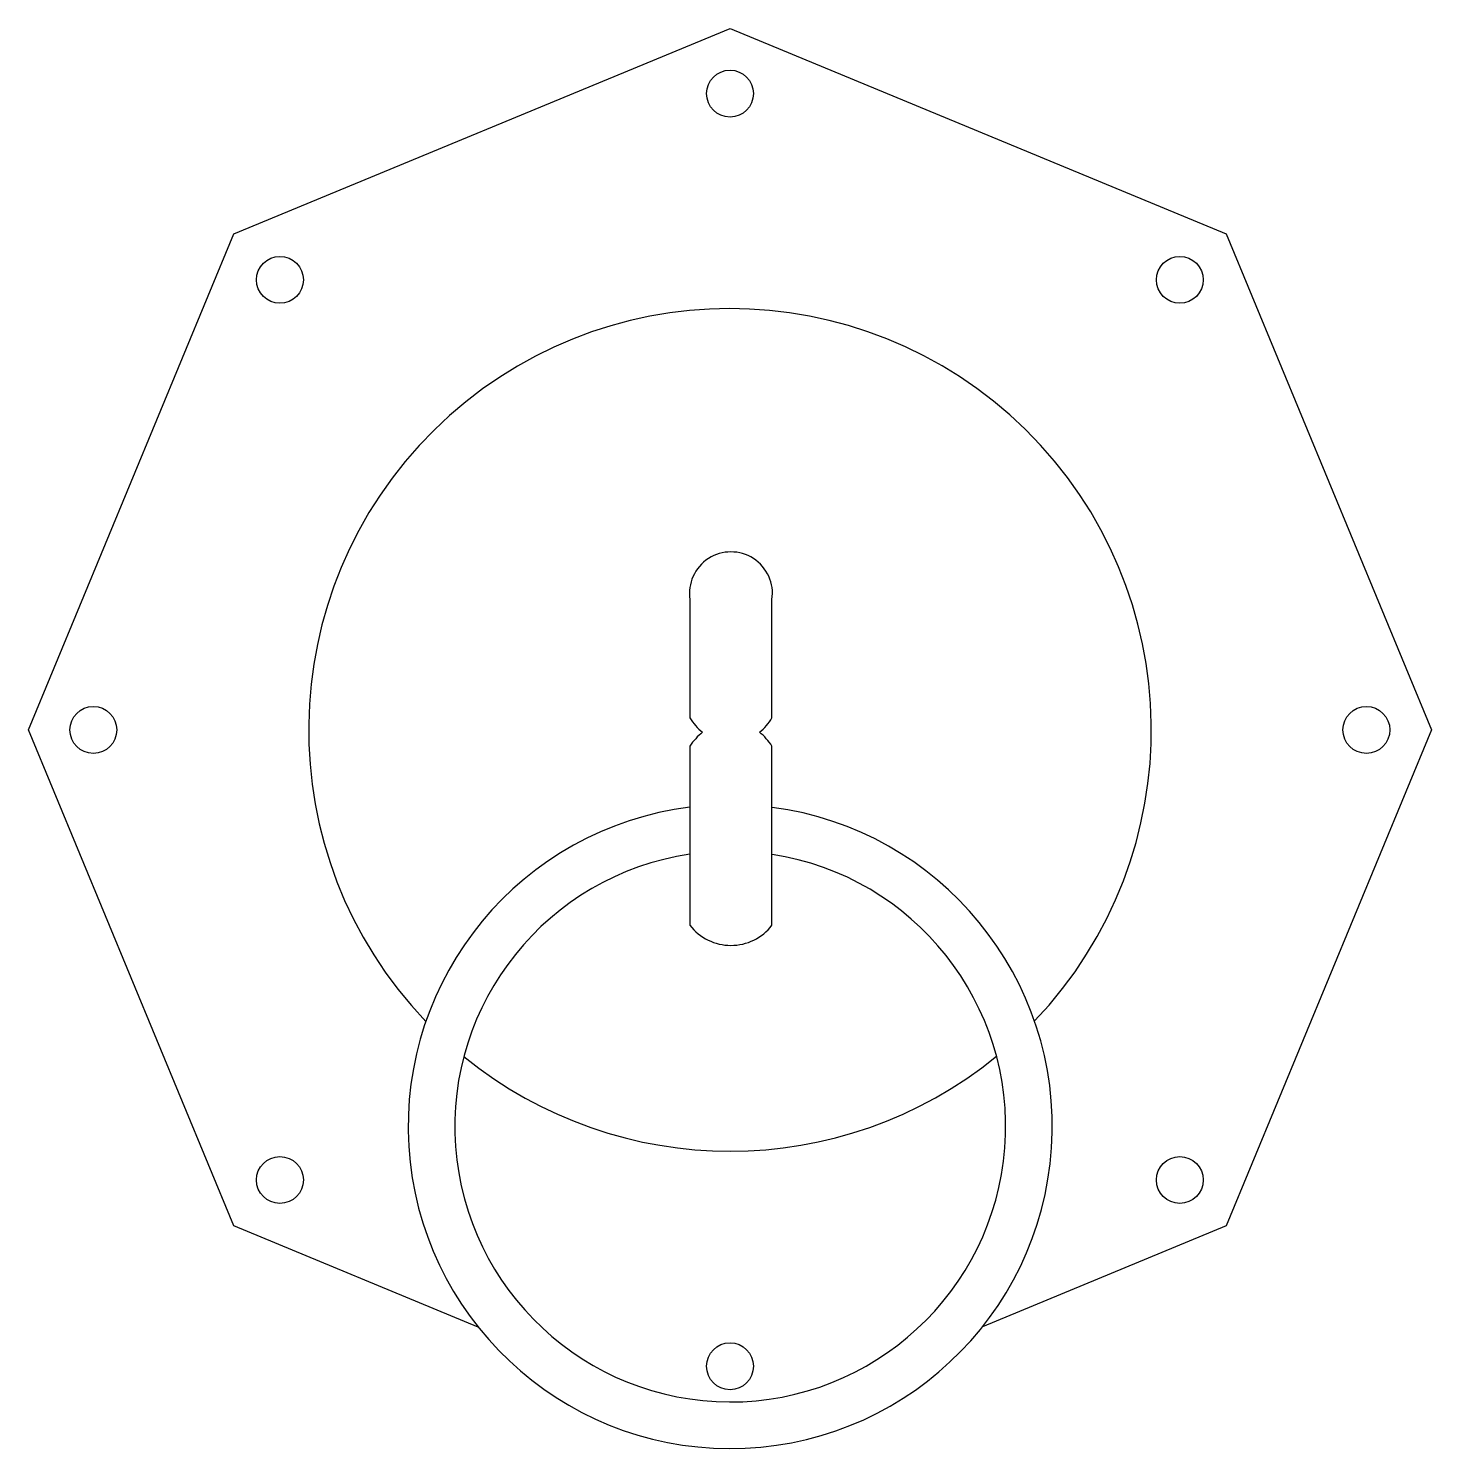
# Model space of a CAD drawing. Header units: metres. Extents: x 7950.2 to 8010.7, y 958 to 1019.2.
import ezdxf

# ---------------------------------------------------------------- set-up
doc = ezdxf.new("R2010")
doc.units = ezdxf.units.M
doc.layers.add('3', color=3, linetype='Continuous')
doc.layers.add('4', color=4, linetype='Continuous')

msp = doc.modelspace()

# ---------------------------------------------------------------- linework, layer by layer
at = {"layer": '3'}
for centre in [(7980.47, 1016.36), (7961.07, 1008.33), (7999.86, 1008.33), (7953.03, 988.93), (8007.9, 988.93), (7961.07, 969.53), (7999.86, 969.53), (7980.47, 961.5)]:
    msp.add_circle(centre, 1.01, dxfattribs=at)
at = {"layer": '4'}
msp.add_lwpolyline([(7969.61, 963.19), (7959.08, 967.55), (7950.23, 988.93), (7959.08, 1010.31), (7980.47, 1019.17), (8001.85, 1010.31), (8010.71, 988.93), (8001.85, 967.55), (7991.36, 963.2)], dxfattribs=at)
msp.add_lwpolyline([(7982.28, 994.55, 1.16), (7978.74, 994.55), (7978.74, 989.45, 0.09), (7979.29, 988.83, 0.08), (7978.74, 988.23), (7978.74, 980.51, 0.49), (7982.28, 980.51), (7982.28, 988.23, 0.08), (7981.74, 988.83, 0.09), (7982.28, 989.45)], format="xyb", close=True, dxfattribs=at)
for centre, radius, start, end in [((7980.47, 988.93), 18.16, 316.31, 223.79), ((7980.48, 971.83), 13.88, 97.19, 82.54), ((7980.48, 971.83), 11.87, 98.42, 81.27), ((7980.47, 988.93), 18.16, 230.85, 309.24)]:
    msp.add_arc(centre, radius, start, end, dxfattribs=at)

doc.saveas('drawing.dxf')
